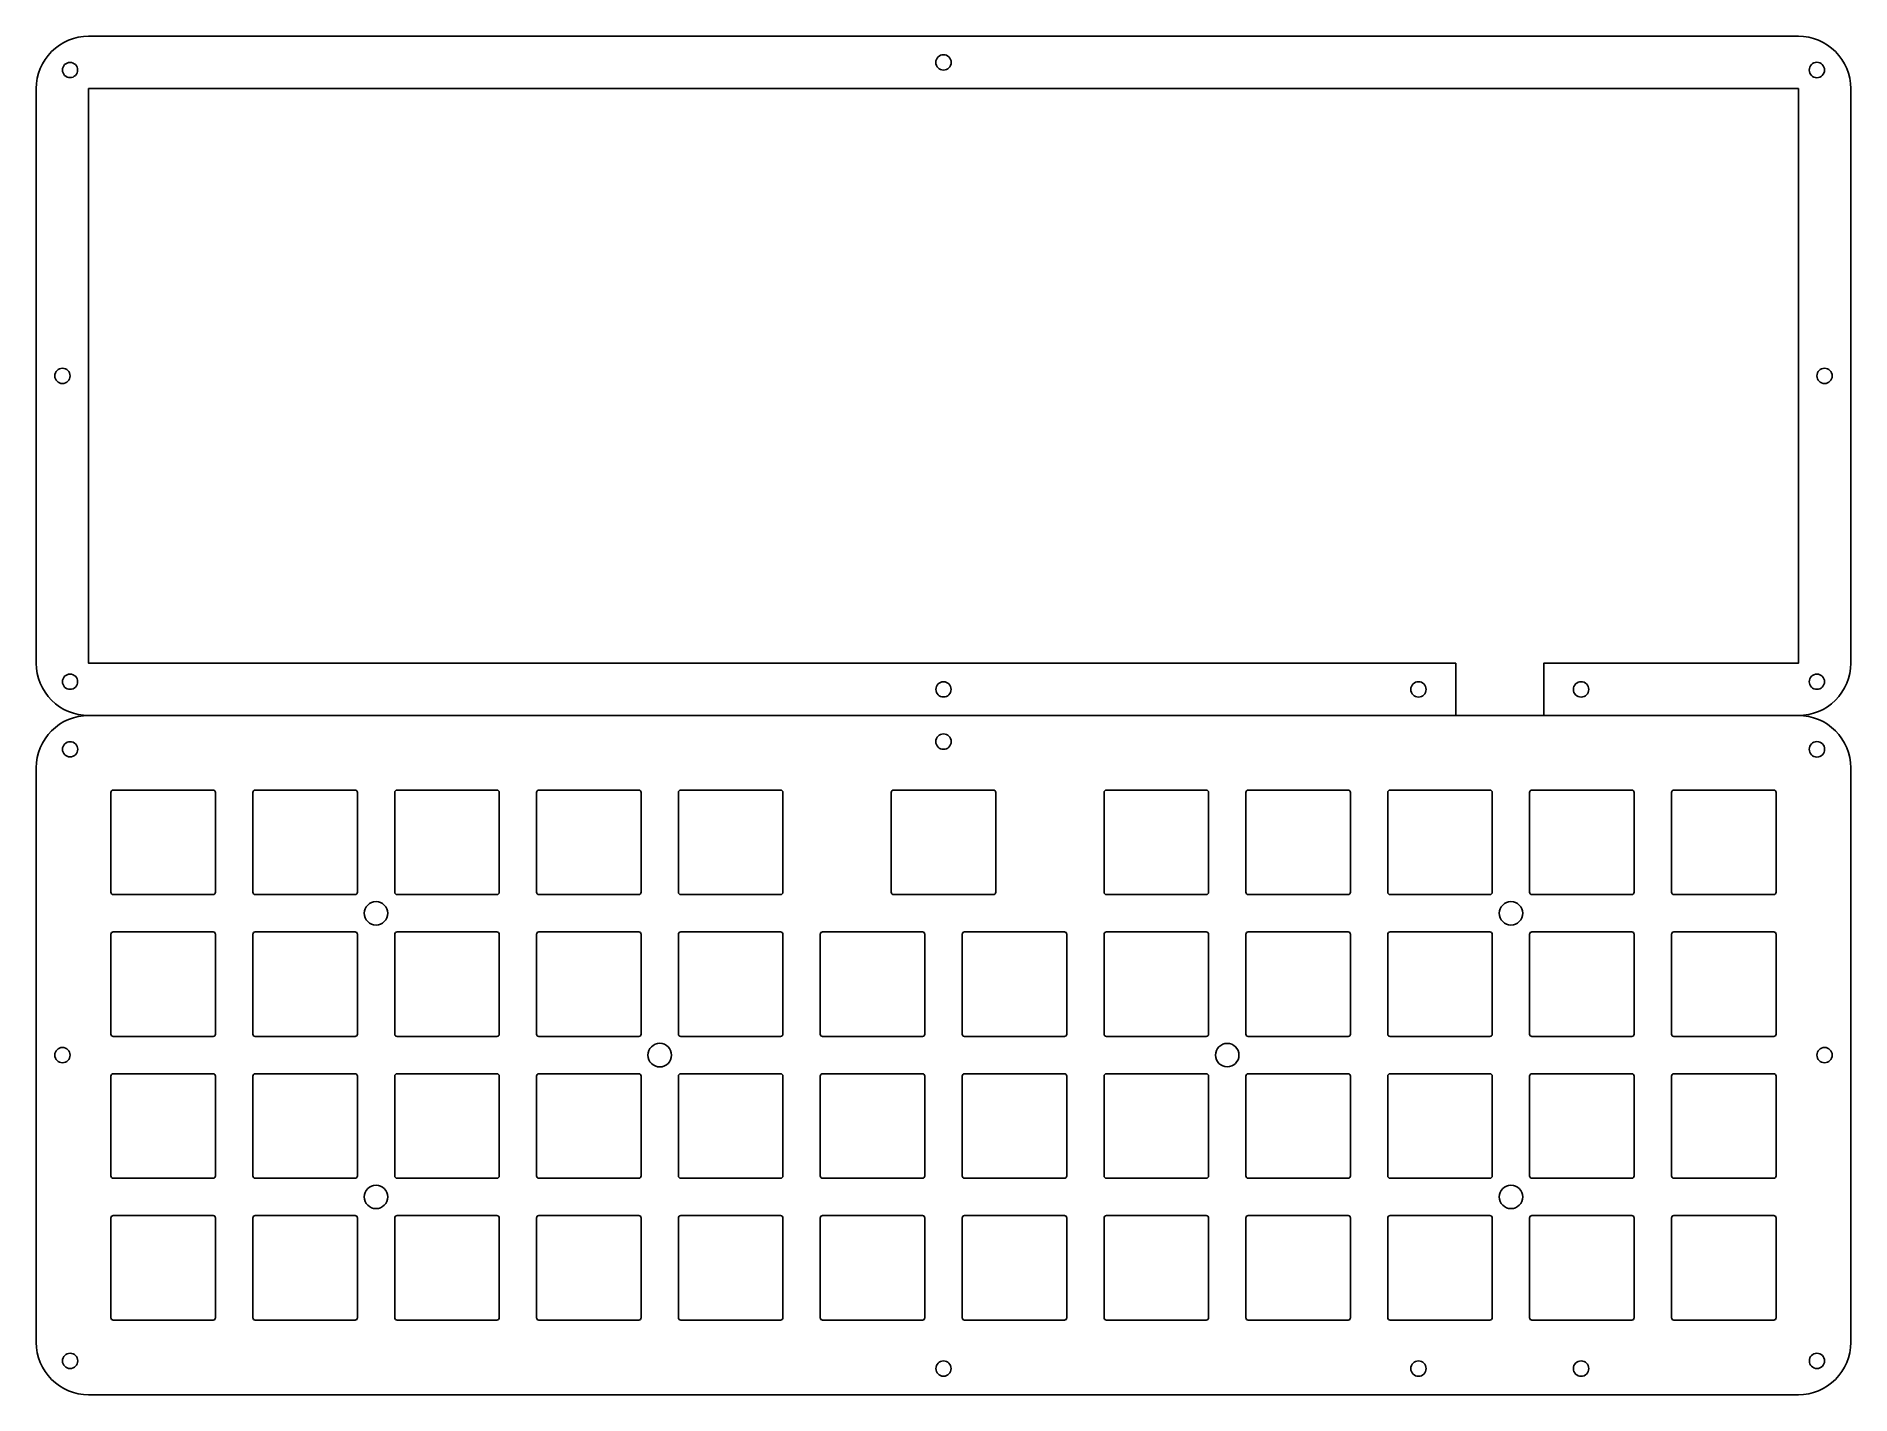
# Model space of a CAD drawing. Header units: millimetres. Extents: x -243 to 0, y 0 to 182.
import ezdxf

# ---------------------------------------------------------------- set-up
doc = ezdxf.new("R2010")
doc.units = ezdxf.units.MM
doc.layers.get('0').update_dxf_attribs({"linetype": 'CONTINUOUS'})

msp = doc.modelspace()

# ---------------------------------------------------------------- linework, layer by layer
for points in [[(-52.89, 98), (-52.89, 91), (-236, 91, -0.414214), (-243, 98), (-243, 175, -0.414214), (-236, 182), (-7, 182, -0.414214), (0, 175), (0, 98, -0.414214), (-7, 91), (-41.11, 91), (-41.11, 98), (-7, 98), (-7, 175), (-236, 175), (-236, 98)], [(-7, 91, -0.414214), (0, 84), (0, 7, -0.414214), (-7, 0), (-236, 0, -0.414214), (-243, 7), (-243, 84, -0.414214), (-236, 91)], [(0, 7), (0, 84, 0.414214), (-7, 91), (-236, 91, 0.414214), (-243, 84), (-243, 7, 0.414214), (-236, 0), (-7, 0, 0.414214)], [(-233, 80.69), (-233, 67.31, 0.414214), (-232.69, 67), (-219.31, 67, 0.414214), (-219, 67.31), (-219, 80.69, 0.414214), (-219.31, 81), (-232.69, 81, 0.414214)], [(-233, 67.31), (-233, 80.69, -0.414214), (-232.69, 81), (-219.31, 81, -0.414214), (-219, 80.69), (-219, 67.31, -0.414214), (-219.31, 67), (-232.69, 67, -0.414214)], [(-214, 80.69), (-214, 67.31, 0.414214), (-213.69, 67), (-200.31, 67, 0.414214), (-200, 67.31), (-200, 80.69, 0.414214), (-200.31, 81), (-213.69, 81, 0.414214)], [(-214, 67.31), (-214, 80.69, -0.414214), (-213.69, 81), (-200.31, 81, -0.414214), (-200, 80.69), (-200, 67.31, -0.414214), (-200.31, 67), (-213.69, 67, -0.414214)], [(-195, 80.69), (-195, 67.31, 0.414214), (-194.69, 67), (-181.31, 67, 0.414214), (-181, 67.31), (-181, 80.69, 0.414214), (-181.31, 81), (-194.69, 81, 0.414214)], [(-195, 67.31), (-195, 80.69, -0.414214), (-194.69, 81), (-181.31, 81, -0.414214), (-181, 80.69), (-181, 67.31, -0.414214), (-181.31, 67), (-194.69, 67, -0.414214)], [(-176, 80.69), (-176, 67.31, 0.414214), (-175.69, 67), (-162.31, 67, 0.414214), (-162, 67.31), (-162, 80.69, 0.414214), (-162.31, 81), (-175.69, 81, 0.414214)], [(-176, 67.31), (-176, 80.69, -0.414214), (-175.69, 81), (-162.31, 81, -0.414214), (-162, 80.69), (-162, 67.31, -0.414214), (-162.31, 67), (-175.69, 67, -0.414214)], [(-157, 80.69), (-157, 67.31, 0.414214), (-156.69, 67), (-143.31, 67, 0.414214), (-143, 67.31), (-143, 80.69, 0.414214), (-143.31, 81), (-156.69, 81, 0.414214)], [(-157, 67.31), (-157, 80.69, -0.414214), (-156.69, 81), (-143.31, 81, -0.414214), (-143, 80.69), (-143, 67.31, -0.414214), (-143.31, 67), (-156.69, 67, -0.414214)], [(-128.5, 80.69), (-128.5, 67.31, 0.414214), (-128.19, 67), (-114.81, 67, 0.414214), (-114.5, 67.31), (-114.5, 80.69, 0.414214), (-114.81, 81), (-128.19, 81, 0.414214)], [(-128.5, 67.31), (-128.5, 80.69, -0.414214), (-128.19, 81), (-114.81, 81, -0.414214), (-114.5, 80.69), (-114.5, 67.31, -0.414214), (-114.81, 67), (-128.19, 67, -0.414214)], [(-100, 80.69), (-100, 67.31, 0.414214), (-99.69, 67), (-86.31, 67, 0.414214), (-86, 67.31), (-86, 80.69, 0.414214), (-86.31, 81), (-99.69, 81, 0.414214)], [(-100, 67.31), (-100, 80.69, -0.414214), (-99.69, 81), (-86.31, 81, -0.414214), (-86, 80.69), (-86, 67.31, -0.414214), (-86.31, 67), (-99.69, 67, -0.414214)], [(-81, 80.69), (-81, 67.31, 0.414214), (-80.69, 67), (-67.31, 67, 0.414214), (-67, 67.31), (-67, 80.69, 0.414214), (-67.31, 81), (-80.69, 81, 0.414214)], [(-81, 67.31), (-81, 80.69, -0.414214), (-80.69, 81), (-67.31, 81, -0.414214), (-67, 80.69), (-67, 67.31, -0.414214), (-67.31, 67), (-80.69, 67, -0.414214)], [(-62, 80.69), (-62, 67.31, 0.414214), (-61.69, 67), (-48.31, 67, 0.414214), (-48, 67.31), (-48, 80.69, 0.414214), (-48.31, 81), (-61.69, 81, 0.414214)], [(-62, 67.31), (-62, 80.69, -0.414214), (-61.69, 81), (-48.31, 81, -0.414214), (-48, 80.69), (-48, 67.31, -0.414214), (-48.31, 67), (-61.69, 67, -0.414214)], [(-43, 80.69), (-43, 67.31, 0.414214), (-42.69, 67), (-29.31, 67, 0.414214), (-29, 67.31), (-29, 80.69, 0.414214), (-29.31, 81), (-42.69, 81, 0.414214)], [(-43, 67.31), (-43, 80.69, -0.414214), (-42.69, 81), (-29.31, 81, -0.414214), (-29, 80.69), (-29, 67.31, -0.414214), (-29.31, 67), (-42.69, 67, -0.414214)], [(-24, 80.69), (-24, 67.31, 0.414214), (-23.69, 67), (-10.31, 67, 0.414214), (-10, 67.31), (-10, 80.69, 0.414214), (-10.31, 81), (-23.69, 81, 0.414214)], [(-24, 67.31), (-24, 80.69, -0.414214), (-23.69, 81), (-10.31, 81, -0.414214), (-10, 80.69), (-10, 67.31, -0.414214), (-10.31, 67), (-23.69, 67, -0.414214)], [(-233, 61.69), (-233, 48.31, 0.414214), (-232.69, 48), (-219.31, 48, 0.414214), (-219, 48.31), (-219, 61.69, 0.414214), (-219.31, 62), (-232.69, 62, 0.414214)], [(-233, 48.31), (-233, 61.69, -0.414214), (-232.69, 62), (-219.31, 62, -0.414214), (-219, 61.69), (-219, 48.31, -0.414214), (-219.31, 48), (-232.69, 48, -0.414214)], [(-214, 61.69), (-214, 48.31, 0.414214), (-213.69, 48), (-200.31, 48, 0.414214), (-200, 48.31), (-200, 61.69, 0.414214), (-200.31, 62), (-213.69, 62, 0.414214)], [(-214, 48.31), (-214, 61.69, -0.414214), (-213.69, 62), (-200.31, 62, -0.414214), (-200, 61.69), (-200, 48.31, -0.414214), (-200.31, 48), (-213.69, 48, -0.414214)], [(-195, 61.69), (-195, 48.31, 0.414214), (-194.69, 48), (-181.31, 48, 0.414214), (-181, 48.31), (-181, 61.69, 0.414214), (-181.31, 62), (-194.69, 62, 0.414214)], [(-195, 48.31), (-195, 61.69, -0.414214), (-194.69, 62), (-181.31, 62, -0.414214), (-181, 61.69), (-181, 48.31, -0.414214), (-181.31, 48), (-194.69, 48, -0.414214)], [(-176, 61.69), (-176, 48.31, 0.414214), (-175.69, 48), (-162.31, 48, 0.414214), (-162, 48.31), (-162, 61.69, 0.414214), (-162.31, 62), (-175.69, 62, 0.414214)], [(-176, 48.31), (-176, 61.69, -0.414214), (-175.69, 62), (-162.31, 62, -0.414214), (-162, 61.69), (-162, 48.31, -0.414214), (-162.31, 48), (-175.69, 48, -0.414214)], [(-157, 61.69), (-157, 48.31, 0.414214), (-156.69, 48), (-143.31, 48, 0.414214), (-143, 48.31), (-143, 61.69, 0.414214), (-143.31, 62), (-156.69, 62, 0.414214)], [(-157, 48.31), (-157, 61.69, -0.414214), (-156.69, 62), (-143.31, 62, -0.414214), (-143, 61.69), (-143, 48.31, -0.414214), (-143.31, 48), (-156.69, 48, -0.414214)], [(-138, 61.69), (-138, 48.31, 0.414214), (-137.69, 48), (-124.31, 48, 0.414214), (-124, 48.31), (-124, 61.69, 0.414214), (-124.31, 62), (-137.69, 62, 0.414214)], [(-138, 48.31), (-138, 61.69, -0.414214), (-137.69, 62), (-124.31, 62, -0.414214), (-124, 61.69), (-124, 48.31, -0.414214), (-124.31, 48), (-137.69, 48, -0.414214)], [(-119, 61.69), (-119, 48.31, 0.414214), (-118.69, 48), (-105.31, 48, 0.414214), (-105, 48.31), (-105, 61.69, 0.414214), (-105.31, 62), (-118.69, 62, 0.414214)], [(-119, 48.31), (-119, 61.69, -0.414214), (-118.69, 62), (-105.31, 62, -0.414214), (-105, 61.69), (-105, 48.31, -0.414214), (-105.31, 48), (-118.69, 48, -0.414214)], [(-100, 61.69), (-100, 48.31, 0.414214), (-99.69, 48), (-86.31, 48, 0.414214), (-86, 48.31), (-86, 61.69, 0.414214), (-86.31, 62), (-99.69, 62, 0.414214)], [(-100, 48.31), (-100, 61.69, -0.414214), (-99.69, 62), (-86.31, 62, -0.414214), (-86, 61.69), (-86, 48.31, -0.414214), (-86.31, 48), (-99.69, 48, -0.414214)], [(-81, 61.69), (-81, 48.31, 0.414214), (-80.69, 48), (-67.31, 48, 0.414214), (-67, 48.31), (-67, 61.69, 0.414214), (-67.31, 62), (-80.69, 62, 0.414214)], [(-81, 48.31), (-81, 61.69, -0.414214), (-80.69, 62), (-67.31, 62, -0.414214), (-67, 61.69), (-67, 48.31, -0.414214), (-67.31, 48), (-80.69, 48, -0.414214)], [(-62, 61.69), (-62, 48.31, 0.414214), (-61.69, 48), (-48.31, 48, 0.414214), (-48, 48.31), (-48, 61.69, 0.414214), (-48.31, 62), (-61.69, 62, 0.414214)], [(-62, 48.31), (-62, 61.69, -0.414214), (-61.69, 62), (-48.31, 62, -0.414214), (-48, 61.69), (-48, 48.31, -0.414214), (-48.31, 48), (-61.69, 48, -0.414214)], [(-43, 61.69), (-43, 48.31, 0.414214), (-42.69, 48), (-29.31, 48, 0.414214), (-29, 48.31), (-29, 61.69, 0.414214), (-29.31, 62), (-42.69, 62, 0.414214)], [(-43, 48.31), (-43, 61.69, -0.414214), (-42.69, 62), (-29.31, 62, -0.414214), (-29, 61.69), (-29, 48.31, -0.414214), (-29.31, 48), (-42.69, 48, -0.414214)], [(-24, 61.69), (-24, 48.31, 0.414214), (-23.69, 48), (-10.31, 48, 0.414214), (-10, 48.31), (-10, 61.69, 0.414214), (-10.31, 62), (-23.69, 62, 0.414214)], [(-24, 48.31), (-24, 61.69, -0.414214), (-23.69, 62), (-10.31, 62, -0.414214), (-10, 61.69), (-10, 48.31, -0.414214), (-10.31, 48), (-23.69, 48, -0.414214)], [(-233, 42.69), (-233, 29.31, 0.414214), (-232.69, 29), (-219.31, 29, 0.414214), (-219, 29.31), (-219, 42.69, 0.414214), (-219.31, 43), (-232.69, 43, 0.414214)], [(-233, 29.31), (-233, 42.69, -0.414214), (-232.69, 43), (-219.31, 43, -0.414214), (-219, 42.69), (-219, 29.31, -0.414214), (-219.31, 29), (-232.69, 29, -0.414214)], [(-214, 42.69), (-214, 29.31, 0.414214), (-213.69, 29), (-200.31, 29, 0.414214), (-200, 29.31), (-200, 42.69, 0.414214), (-200.31, 43), (-213.69, 43, 0.414214)], [(-214, 29.31), (-214, 42.69, -0.414214), (-213.69, 43), (-200.31, 43, -0.414214), (-200, 42.69), (-200, 29.31, -0.414214), (-200.31, 29), (-213.69, 29, -0.414214)], [(-195, 42.69), (-195, 29.31, 0.414214), (-194.69, 29), (-181.31, 29, 0.414214), (-181, 29.31), (-181, 42.69, 0.414214), (-181.31, 43), (-194.69, 43, 0.414214)], [(-195, 29.31), (-195, 42.69, -0.414214), (-194.69, 43), (-181.31, 43, -0.414214), (-181, 42.69), (-181, 29.31, -0.414214), (-181.31, 29), (-194.69, 29, -0.414214)], [(-176, 42.69), (-176, 29.31, 0.414214), (-175.69, 29), (-162.31, 29, 0.414214), (-162, 29.31), (-162, 42.69, 0.414214), (-162.31, 43), (-175.69, 43, 0.414214)], [(-176, 29.31), (-176, 42.69, -0.414214), (-175.69, 43), (-162.31, 43, -0.414214), (-162, 42.69), (-162, 29.31, -0.414214), (-162.31, 29), (-175.69, 29, -0.414214)], [(-157, 42.69), (-157, 29.31, 0.414214), (-156.69, 29), (-143.31, 29, 0.414214), (-143, 29.31), (-143, 42.69, 0.414214), (-143.31, 43), (-156.69, 43, 0.414214)], [(-157, 29.31), (-157, 42.69, -0.414214), (-156.69, 43), (-143.31, 43, -0.414214), (-143, 42.69), (-143, 29.31, -0.414214), (-143.31, 29), (-156.69, 29, -0.414214)], [(-138, 42.69), (-138, 29.31, 0.414214), (-137.69, 29), (-124.31, 29, 0.414214), (-124, 29.31), (-124, 42.69, 0.414214), (-124.31, 43), (-137.69, 43, 0.414214)], [(-138, 29.31), (-138, 42.69, -0.414214), (-137.69, 43), (-124.31, 43, -0.414214), (-124, 42.69), (-124, 29.31, -0.414214), (-124.31, 29), (-137.69, 29, -0.414214)], [(-119, 42.69), (-119, 29.31, 0.414214), (-118.69, 29), (-105.31, 29, 0.414214), (-105, 29.31), (-105, 42.69, 0.414214), (-105.31, 43), (-118.69, 43, 0.414214)], [(-119, 29.31), (-119, 42.69, -0.414214), (-118.69, 43), (-105.31, 43, -0.414214), (-105, 42.69), (-105, 29.31, -0.414214), (-105.31, 29), (-118.69, 29, -0.414214)], [(-100, 42.69), (-100, 29.31, 0.414214), (-99.69, 29), (-86.31, 29, 0.414214), (-86, 29.31), (-86, 42.69, 0.414214), (-86.31, 43), (-99.69, 43, 0.414214)], [(-100, 29.31), (-100, 42.69, -0.414214), (-99.69, 43), (-86.31, 43, -0.414214), (-86, 42.69), (-86, 29.31, -0.414214), (-86.31, 29), (-99.69, 29, -0.414214)], [(-81, 42.69), (-81, 29.31, 0.414214), (-80.69, 29), (-67.31, 29, 0.414214), (-67, 29.31), (-67, 42.69, 0.414214), (-67.31, 43), (-80.69, 43, 0.414214)], [(-81, 29.31), (-81, 42.69, -0.414214), (-80.69, 43), (-67.31, 43, -0.414214), (-67, 42.69), (-67, 29.31, -0.414214), (-67.31, 29), (-80.69, 29, -0.414214)], [(-62, 42.69), (-62, 29.31, 0.414214), (-61.69, 29), (-48.31, 29, 0.414214), (-48, 29.31), (-48, 42.69, 0.414214), (-48.31, 43), (-61.69, 43, 0.414214)], [(-62, 29.31), (-62, 42.69, -0.414214), (-61.69, 43), (-48.31, 43, -0.414214), (-48, 42.69), (-48, 29.31, -0.414214), (-48.31, 29), (-61.69, 29, -0.414214)], [(-43, 42.69), (-43, 29.31, 0.414214), (-42.69, 29), (-29.31, 29, 0.414214), (-29, 29.31), (-29, 42.69, 0.414214), (-29.31, 43), (-42.69, 43, 0.414214)], [(-43, 29.31), (-43, 42.69, -0.414214), (-42.69, 43), (-29.31, 43, -0.414214), (-29, 42.69), (-29, 29.31, -0.414214), (-29.31, 29), (-42.69, 29, -0.414214)], [(-24, 42.69), (-24, 29.31, 0.414214), (-23.69, 29), (-10.31, 29, 0.414214), (-10, 29.31), (-10, 42.69, 0.414214), (-10.31, 43), (-23.69, 43, 0.414214)], [(-24, 29.31), (-24, 42.69, -0.414214), (-23.69, 43), (-10.31, 43, -0.414214), (-10, 42.69), (-10, 29.31, -0.414214), (-10.31, 29), (-23.69, 29, -0.414214)], [(-233, 23.69), (-233, 10.31, 0.414214), (-232.69, 10), (-219.31, 10, 0.414214), (-219, 10.31), (-219, 23.69, 0.414214), (-219.31, 24), (-232.69, 24, 0.414214)], [(-233, 10.31), (-233, 23.69, -0.414214), (-232.69, 24), (-219.31, 24, -0.414214), (-219, 23.69), (-219, 10.31, -0.414214), (-219.31, 10), (-232.69, 10, -0.414214)], [(-214, 23.69), (-214, 10.31, 0.414214), (-213.69, 10), (-200.31, 10, 0.414214), (-200, 10.31), (-200, 23.69, 0.414214), (-200.31, 24), (-213.69, 24, 0.414214)], [(-214, 10.31), (-214, 23.69, -0.414214), (-213.69, 24), (-200.31, 24, -0.414214), (-200, 23.69), (-200, 10.31, -0.414214), (-200.31, 10), (-213.69, 10, -0.414214)], [(-195, 23.69), (-195, 10.31, 0.414214), (-194.69, 10), (-181.31, 10, 0.414214), (-181, 10.31), (-181, 23.69, 0.414214), (-181.31, 24), (-194.69, 24, 0.414214)], [(-195, 10.31), (-195, 23.69, -0.414214), (-194.69, 24), (-181.31, 24, -0.414214), (-181, 23.69), (-181, 10.31, -0.414214), (-181.31, 10), (-194.69, 10, -0.414214)], [(-176, 23.69), (-176, 10.31, 0.414214), (-175.69, 10), (-162.31, 10, 0.414214), (-162, 10.31), (-162, 23.69, 0.414214), (-162.31, 24), (-175.69, 24, 0.414214)], [(-176, 10.31), (-176, 23.69, -0.414214), (-175.69, 24), (-162.31, 24, -0.414214), (-162, 23.69), (-162, 10.31, -0.414214), (-162.31, 10), (-175.69, 10, -0.414214)], [(-157, 23.69), (-157, 10.31, 0.414214), (-156.69, 10), (-143.31, 10, 0.414214), (-143, 10.31), (-143, 23.69, 0.414214), (-143.31, 24), (-156.69, 24, 0.414214)], [(-157, 10.31), (-157, 23.69, -0.414214), (-156.69, 24), (-143.31, 24, -0.414214), (-143, 23.69), (-143, 10.31, -0.414214), (-143.31, 10), (-156.69, 10, -0.414214)], [(-138, 23.69), (-138, 10.31, 0.414214), (-137.69, 10), (-124.31, 10, 0.414214), (-124, 10.31), (-124, 23.69, 0.414214), (-124.31, 24), (-137.69, 24, 0.414214)], [(-138, 10.31), (-138, 23.69, -0.414214), (-137.69, 24), (-124.31, 24, -0.414214), (-124, 23.69), (-124, 10.31, -0.414214), (-124.31, 10), (-137.69, 10, -0.414214)], [(-119, 23.69), (-119, 10.31, 0.414214), (-118.69, 10), (-105.31, 10, 0.414214), (-105, 10.31), (-105, 23.69, 0.414214), (-105.31, 24), (-118.69, 24, 0.414214)], [(-119, 10.31), (-119, 23.69, -0.414214), (-118.69, 24), (-105.31, 24, -0.414214), (-105, 23.69), (-105, 10.31, -0.414214), (-105.31, 10), (-118.69, 10, -0.414214)], [(-100, 23.69), (-100, 10.31, 0.414214), (-99.69, 10), (-86.31, 10, 0.414214), (-86, 10.31), (-86, 23.69, 0.414214), (-86.31, 24), (-99.69, 24, 0.414214)], [(-100, 10.31), (-100, 23.69, -0.414214), (-99.69, 24), (-86.31, 24, -0.414214), (-86, 23.69), (-86, 10.31, -0.414214), (-86.31, 10), (-99.69, 10, -0.414214)], [(-81, 23.69), (-81, 10.31, 0.414214), (-80.69, 10), (-67.31, 10, 0.414214), (-67, 10.31), (-67, 23.69, 0.414214), (-67.31, 24), (-80.69, 24, 0.414214)], [(-81, 10.31), (-81, 23.69, -0.414214), (-80.69, 24), (-67.31, 24, -0.414214), (-67, 23.69), (-67, 10.31, -0.414214), (-67.31, 10), (-80.69, 10, -0.414214)], [(-62, 23.69), (-62, 10.31, 0.414214), (-61.69, 10), (-48.31, 10, 0.414214), (-48, 10.31), (-48, 23.69, 0.414214), (-48.31, 24), (-61.69, 24, 0.414214)], [(-62, 10.31), (-62, 23.69, -0.414214), (-61.69, 24), (-48.31, 24, -0.414214), (-48, 23.69), (-48, 10.31, -0.414214), (-48.31, 10), (-61.69, 10, -0.414214)], [(-43, 23.69), (-43, 10.31, 0.414214), (-42.69, 10), (-29.31, 10, 0.414214), (-29, 10.31), (-29, 23.69, 0.414214), (-29.31, 24), (-42.69, 24, 0.414214)], [(-43, 10.31), (-43, 23.69, -0.414214), (-42.69, 24), (-29.31, 24, -0.414214), (-29, 23.69), (-29, 10.31, -0.414214), (-29.31, 10), (-42.69, 10, -0.414214)], [(-24, 23.69), (-24, 10.31, 0.414214), (-23.69, 10), (-10.31, 10, 0.414214), (-10, 10.31), (-10, 23.69, 0.414214), (-10.31, 24), (-23.69, 24, 0.414214)], [(-24, 10.31), (-24, 23.69, -0.414214), (-23.69, 24), (-10.31, 24, -0.414214), (-10, 23.69), (-10, 10.31, -0.414214), (-10.31, 10), (-23.69, 10, -0.414214)]]:
    msp.add_lwpolyline(points, format="xyb", close=True)
for centre, radius in [((-238.48, 177.48), 1.02), ((-121.5, 178.5), 1.03), ((-4.53, 177.48), 1.03), ((-239.5, 136.5), 1.02), ((-3.5, 136.5), 1.02), ((-238.48, 95.53), 1.02), ((-121.5, 94.5), 1.02), ((-57.89, 94.5), 1.03), ((-36.11, 94.5), 1.03), ((-4.53, 95.53), 1.02), ((-238.47, 86.47), 1.02), ((-238.47, 86.47), 1.02), ((-121.5, 87.5), 1.03), ((-121.5, 87.5), 1.03), ((-4.52, 86.47), 1.03), ((-4.52, 86.47), 1.03), ((-197.5, 64.5), 1.57), ((-197.5, 64.5), 1.57), ((-45.5, 64.5), 1.57), ((-45.5, 64.5), 1.57), ((-239.5, 45.5), 1.02), ((-239.5, 45.5), 1.02), ((-159.5, 45.5), 1.58), ((-159.5, 45.5), 1.58), ((-83.5, 45.5), 1.57), ((-83.5, 45.5), 1.57), ((-3.5, 45.5), 1.02), ((-3.5, 45.5), 1.02), ((-197.5, 26.5), 1.57), ((-197.5, 26.5), 1.57), ((-45.5, 26.5), 1.57), ((-45.5, 26.5), 1.57), ((-238.47, 4.53), 1.02), ((-238.47, 4.53), 1.02), ((-4.52, 4.53), 1.02), ((-4.52, 4.53), 1.02), ((-121.5, 3.5), 1.02), ((-121.5, 3.5), 1.02), ((-57.89, 3.5), 1.03), ((-57.89, 3.5), 1.03), ((-36.11, 3.5), 1.03), ((-36.11, 3.5), 1.03)]:
    msp.add_circle(centre, radius)

doc.saveas('drawing.dxf')
